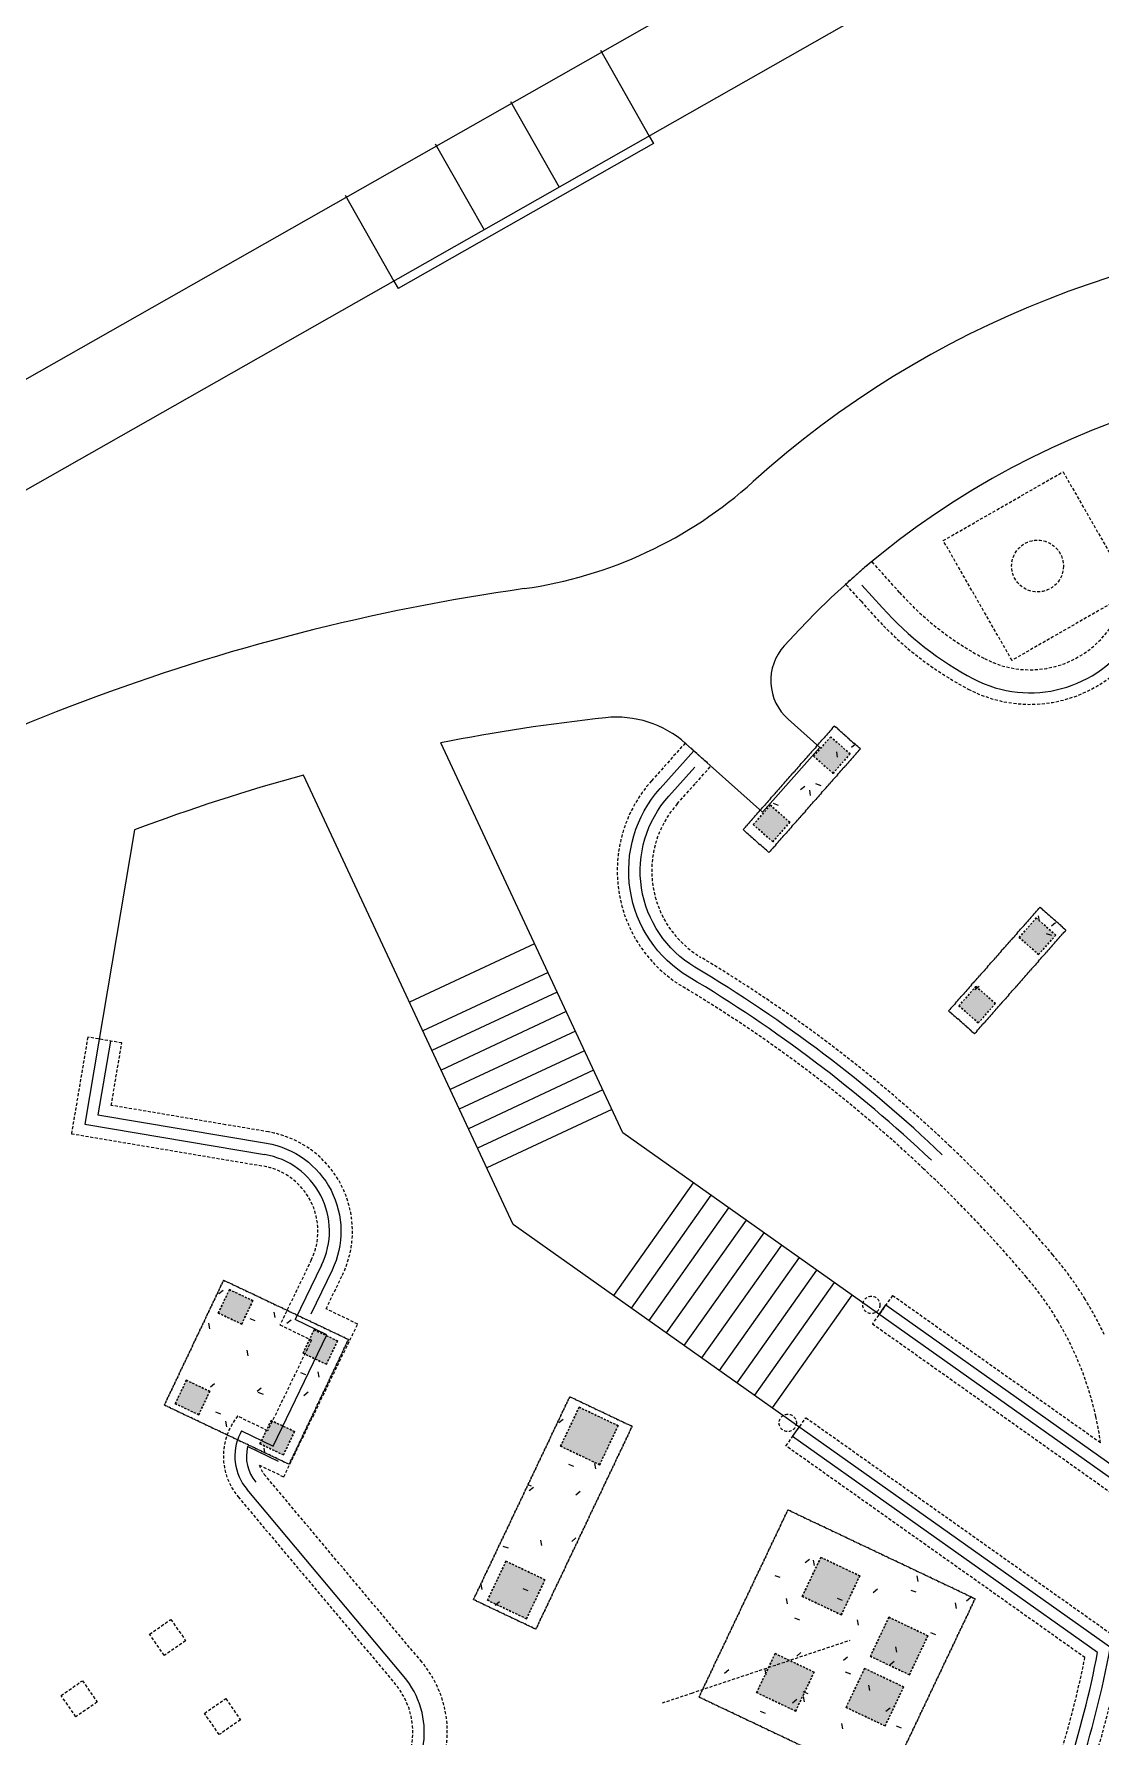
# Model space of a CAD drawing. Header units: feet. Extents: x -128 to 1593, y 35 to 1363.
# Drawn here: x 591.6 to 653.3, y 796.2 to 894.9 of the extents above; entities that cross this region are included whole.
import ezdxf

# ---------------------------------------------------------------- set-up
doc = ezdxf.new("R2010")
doc.units = ezdxf.units.FT
doc.header["$LTSCALE"] = 0.7
doc.header["$MEASUREMENT"] = 0
doc.linetypes.add('Dash', pattern=[0.25, 0.125, -0.125])
doc.linetypes.add('HIDDEN', pattern=[0.375, 0.25, -0.125])
for name, color, linetype in [('L-CURB', 250, 'Continuous'), ('L-FOUNDATION-PLAY', 250, 'HIDDEN'), ('L-FOUNDATION-SPREAD', 250, 'HIDDEN'), ('L-PVMT', 250, 'Continuous'), ('L-STAIR', 250, 'Continuous'), ('S-FNDN', 250, 'Dash')]:
    doc.layers.add(name, color=color, linetype=linetype)

# ---------------------------------------------------------------- blocks, each defined once
blk = doc.blocks.new('Footing-Rectangular - TF8-1201631-L1 - Structural')
at = {"layer": 'S-FNDN', "lineweight": 9}
h = blk.add_hatch(dxfattribs=at)
h.set_pattern_fill('FP_4', color=256, style=0, pattern_type=2)
h.set_pattern_definition([(335.208, (0.9822, -30.082), (7.77729, -1.47737), [0.3168, -5.443, 0.3168, -5.443, -30.72]), (335.208, (0.9822, -30.082), (7.77729, -1.47737), [-11.52, 0.3168, -11.203, 0.3168, -5.443, -13.44]), (335.208, (0.9822, -30.082), (7.77729, -1.47737), [-28.8, 0.3168, -3.523, 0.3168, -9.283]), (95.208, (3.999, -30.418), (-2.6092, 7.47401), [0.3168, -5.443, 0.3168, -5.443, -30.72]), (95.208, (3.999, -30.418), (-2.6092, 7.47401), [-11.52, 0.3168, -11.203, 0.3168, -5.443, -13.44]), (95.208, (3.999, -30.418), (-2.6092, 7.47401), [-28.8, 0.3168, -3.523, 0.3168, -9.283]), (215.208, (6.481, -27.335), (-5.16809, -5.99664), [0.3168, -5.443, 0.3168, -5.443, -30.72]), (215.208, (6.481, -27.335), (-5.16809, -5.99664), [-11.52, 0.3168, -11.203, 0.3168, -5.443, -13.44]), (215.208, (6.481, -27.335), (-5.16809, -5.99664), [-28.8, 0.3168, -3.523, 0.3168, -9.283])])
h.paths.add_polyline_path([(-4, -4), (4, -4), (4, 4), (-4, 4)])
at = {"layer": 'S-FNDN'}
for p, q in [((4, 4), (-4, 4)), ((-4, 4), (-4, -4)), ((-4, -4), (-4, 4)), ((-4, 4), (4, 4)), ((4, -4), (4, 4)), ((4, 4), (4, -4)), ((-4, -4), (4, -4)), ((4, -4), (-4, -4))]:
    blk.add_line(p, q, dxfattribs=at)
blk = doc.blocks.new('Structural Foundations 1 - Structural Foundations 1-1207264-L1 - Structural')
at = {"layer": 'S-FNDN'}
h = blk.add_hatch(color=256, dxfattribs=at)
h.paths.add_polyline_path([(29.477, 31.357), (30.96, 31.587), (30.73, 33.069), (29.248, 32.84)])
h.paths.add_polyline_path([(34.695, 32.164), (36.178, 32.394), (35.948, 33.876), (34.466, 33.647)])
h = blk.add_hatch(color=256, dxfattribs=at)
h.paths.add_polyline_path([(1.689, -12.145), (3.958, -11.097), (2.91, -8.827), (0.64, -9.876)])
h.paths.add_polyline_path([(4.666, -10.77), (6.936, -9.721), (5.887, -7.452), (3.618, -8.5)])
h.paths.add_polyline_path([(-1.741, -8.167), (0.529, -7.118), (-0.52, -4.849), (-2.789, -5.897)])
h.paths.add_polyline_path([(3.861, -5.579), (6.13, -4.531), (5.082, -2.262), (2.812, -3.31)])
h.paths.add_polyline_path([(-10.288, 5.92), (-8.018, 6.968), (-9.067, 9.237), (-11.336, 8.189)])
h.paths.add_polyline_path([(-1.323, 10.06), (0.947, 11.109), (-0.102, 13.378), (-2.371, 12.33)])
h.paths.add_polyline_path([(-15.027, 22.22), (-13.666, 22.849), (-14.295, 24.21), (-15.656, 23.581)])
h.paths.add_polyline_path([(-9.753, 24.656), (-8.391, 25.285), (-9.02, 26.647), (-10.382, 26.018)])
h.paths.add_polyline_path([(-17.304, 27.149), (-15.942, 27.778), (-16.571, 29.14), (-17.933, 28.511)])
h.paths.add_polyline_path([(-12.03, 29.585), (-10.668, 30.214), (-11.297, 31.576), (-12.659, 30.947)])
h = blk.add_hatch(color=256, dxfattribs=at)
h.paths.add_polyline_path([(31.903, 15.674), (33.385, 15.903), (33.156, 17.385), (31.674, 17.156)])
h.paths.add_polyline_path([(37.121, 16.481), (38.603, 16.71), (38.374, 18.192), (36.892, 17.963)])
for p, q in [((35.948, 33.876), (34.466, 33.647)), ((34.466, 33.647), (35.948, 33.876)), ((34.466, 33.647), (34.695, 32.164)), ((34.695, 32.164), (34.466, 33.647)), ((36.178, 32.394), (35.948, 33.876)), ((35.948, 33.876), (36.178, 32.394)), ((30.73, 33.069), (29.248, 32.84)), ((29.248, 32.84), (30.73, 33.069)), ((29.248, 32.84), (29.477, 31.357)), ((29.477, 31.357), (29.248, 32.84)), ((30.96, 31.587), (30.73, 33.069)), ((30.73, 33.069), (30.96, 31.587)), ((-11.297, 31.576), (-12.659, 30.947)), ((-12.659, 30.947), (-11.297, 31.576)), ((-10.668, 30.214), (-11.297, 31.576)), ((-11.297, 31.576), (-10.668, 30.214)), ((29.477, 31.357), (30.96, 31.587)), ((30.96, 31.587), (29.477, 31.357)), ((34.695, 32.164), (36.178, 32.394)), ((36.178, 32.394), (34.695, 32.164)), ((-12.659, 30.947), (-12.03, 29.585)), ((-12.03, 29.585), (-12.659, 30.947)), ((-12.03, 29.585), (-10.668, 30.214)), ((-10.668, 30.214), (-12.03, 29.585)), ((-16.571, 29.14), (-17.933, 28.511)), ((-17.933, 28.511), (-16.571, 29.14)), ((-15.942, 27.778), (-16.571, 29.14)), ((-16.571, 29.14), (-15.942, 27.778)), ((-17.933, 28.511), (-17.304, 27.149)), ((-17.304, 27.149), (-17.933, 28.511)), ((-17.304, 27.149), (-15.942, 27.778)), ((-15.942, 27.778), (-17.304, 27.149)), ((-9.02, 26.647), (-10.382, 26.018)), ((-10.382, 26.018), (-9.02, 26.647)), ((-8.391, 25.285), (-9.02, 26.647)), ((-9.02, 26.647), (-8.391, 25.285)), ((-10.382, 26.018), (-9.753, 24.656)), ((-9.753, 24.656), (-10.382, 26.018)), ((-9.753, 24.656), (-8.391, 25.285)), ((-8.391, 25.285), (-9.753, 24.656)), ((-14.295, 24.21), (-15.656, 23.581)), ((-15.656, 23.581), (-14.295, 24.21)), ((-13.666, 22.849), (-14.295, 24.21)), ((-14.295, 24.21), (-13.666, 22.849)), ((-15.656, 23.581), (-15.027, 22.22)), ((-15.027, 22.22), (-15.656, 23.581)), ((-15.027, 22.22), (-13.666, 22.849)), ((-13.666, 22.849), (-15.027, 22.22)), ((38.374, 18.192), (36.892, 17.963)), ((36.892, 17.963), (38.374, 18.192)), ((36.892, 17.963), (37.121, 16.481)), ((37.121, 16.481), (36.892, 17.963)), ((38.603, 16.71), (38.374, 18.192)), ((38.374, 18.192), (38.603, 16.71)), ((33.156, 17.385), (31.674, 17.156)), ((31.674, 17.156), (33.156, 17.385)), ((31.674, 17.156), (31.903, 15.674)), ((31.903, 15.674), (31.674, 17.156)), ((33.385, 15.903), (33.156, 17.385)), ((33.156, 17.385), (33.385, 15.903)), ((31.903, 15.674), (33.385, 15.903)), ((33.385, 15.903), (31.903, 15.674)), ((37.121, 16.481), (38.603, 16.71)), ((38.603, 16.71), (37.121, 16.481)), ((-0.102, 13.378), (-2.371, 12.33)), ((-2.371, 12.33), (-0.102, 13.378)), ((0.947, 11.109), (-0.102, 13.378)), ((-0.102, 13.378), (0.947, 11.109)), ((-2.371, 12.33), (-1.323, 10.06)), ((-1.323, 10.06), (-2.371, 12.33)), ((-1.323, 10.06), (0.947, 11.109)), ((0.947, 11.109), (-1.323, 10.06)), ((-9.067, 9.237), (-11.336, 8.189)), ((-11.336, 8.189), (-9.067, 9.237)), ((-8.018, 6.968), (-9.067, 9.237)), ((-9.067, 9.237), (-8.018, 6.968)), ((-11.336, 8.189), (-10.288, 5.92)), ((-10.288, 5.92), (-11.336, 8.189)), ((-10.288, 5.92), (-8.018, 6.968)), ((-8.018, 6.968), (-10.288, 5.92)), ((5.082, -2.262), (2.812, -3.31)), ((2.812, -3.31), (5.082, -2.262)), ((6.13, -4.531), (5.082, -2.262)), ((5.082, -2.262), (6.13, -4.531)), ((2.812, -3.31), (3.861, -5.579)), ((3.861, -5.579), (2.812, -3.31)), ((-0.52, -4.849), (-2.789, -5.897)), ((-2.789, -5.897), (-0.52, -4.849)), ((0.529, -7.118), (-0.52, -4.849)), ((-0.52, -4.849), (0.529, -7.118)), ((3.861, -5.579), (6.13, -4.531)), ((6.13, -4.531), (3.861, -5.579)), ((-2.789, -5.897), (-1.741, -8.167)), ((-1.741, -8.167), (-2.789, -5.897)), ((-1.741, -8.167), (0.529, -7.118)), ((0.529, -7.118), (-1.741, -8.167)), ((5.887, -7.452), (3.618, -8.5)), ((3.618, -8.5), (5.887, -7.452)), ((6.936, -9.721), (5.887, -7.452)), ((5.887, -7.452), (6.936, -9.721)), ((2.91, -8.827), (0.64, -9.876)), ((0.64, -9.876), (2.91, -8.827)), ((3.958, -11.097), (2.91, -8.827)), ((2.91, -8.827), (3.958, -11.097)), ((3.618, -8.5), (4.666, -10.77)), ((4.666, -10.77), (3.618, -8.5)), ((4.666, -10.77), (6.936, -9.721)), ((6.936, -9.721), (4.666, -10.77)), ((0.64, -9.876), (1.689, -12.145)), ((1.689, -12.145), (0.64, -9.876)), ((1.689, -12.145), (3.958, -11.097)), ((3.958, -11.097), (1.689, -12.145))]:
    blk.add_line(p, q, dxfattribs=at)

msp = doc.modelspace()

# ---------------------------------------------------------------- hatches: boundary and pattern name
at = {"layer": 'S-FNDN', "lineweight": 9}
h = msp.add_hatch(dxfattribs=at)
h.set_pattern_fill('FP_3', color=256, style=0, pattern_type=2)
h.set_pattern_definition([(39.811, (631.767, 805.1229), (4.67018, 6.39204), [0.3168, -5.443, 0.3168, -5.443, -30.72]), (39.811, (631.767, 805.1229), (4.67018, 6.39204), [-11.52, 0.3168, -11.203, 0.3168, -5.443, -13.44]), (39.811, (631.767, 805.1229), (4.67018, 6.39204), [-28.8, 0.3168, -3.523, 0.3168, -9.283]), (159.811, (633.365, 807.7039), (-7.87076, 0.84847), [0.3168, -5.443, 0.3168, -36.163]), (159.811, (633.365, 807.7039), (-7.87076, 0.84847), [-6.077, -5.443, 0.3168, -11.203, -19.2]), (159.811, (633.365, 807.7039), (-7.87076, 0.84847), [-23.04, 0.3168, -5.443, 0.3168, -13.123]), (159.811, (633.365, 807.7039), (-7.87076, 0.84847), [-29.117, -3.523, 0.3168, -9.283]), (279.811, (631.643, 811.2679), (3.20058, -7.24052), [0.3168, -5.443, 0.3168, -36.163]), (279.811, (631.643, 811.2679), (3.20058, -7.24052), [-6.077, -5.443, 0.3168, -11.203, -19.2]), (279.811, (631.643, 811.2679), (3.20058, -7.24052), [-23.04, 0.3168, -5.443, 0.3168, -13.123]), (279.811, (631.643, 811.2679), (3.20058, -7.24052), [-29.117, -3.523, 0.3168, -9.283])])
h.paths.add_polyline_path([(634.117276, 847.460199), (639.407426, 853.461392), (637.907128, 854.783929), (632.616978, 848.782737)])
at = {"layer": 'S-FNDN'}
h = msp.add_hatch(color=256, dxfattribs=at)
h.paths.add_polyline_path([(634.33313, 848.083127), (635.325033, 849.20835), (634.19981, 850.200254), (633.207906, 849.07503)])
h.paths.add_polyline_path([(637.824595, 852.043875), (638.816498, 853.169098), (637.691274, 854.161002), (636.699371, 853.035778)])
at = {"layer": 'S-FNDN', "lineweight": 9}
h = msp.add_hatch(dxfattribs=at)
h.set_pattern_fill('FP_2', color=256, angle=-41.3967084, style=0, pattern_type=2)
h.set_pattern_definition([(39.8113, (632.0311, 805.3426), (4.67015, 6.39207), [0.3168, -5.443, 0.3168, -5.443, -30.72]), (39.8113, (632.0311, 805.3426), (4.67015, 6.39207), [-11.52, 0.3168, -11.203, 0.3168, -5.443, -13.44]), (39.8113, (632.0311, 805.3426), (4.67015, 6.39207), [-28.8, 0.3168, -3.523, 0.3168, -9.283]), (159.8113, (633.6285, 807.9244), (-7.87077, 0.84843), [0.3168, -5.443, 0.3168, -5.443, -30.72]), (159.8113, (633.6285, 807.9244), (-7.87077, 0.84843), [-11.52, 0.3168, -11.203, 0.3168, -5.443, -13.44]), (159.8113, (633.6285, 807.9244), (-7.87077, 0.84843), [-28.8, 0.3168, -3.523, 0.3168, -9.283]), (279.8113, (631.9076, 811.489), (3.20062, -7.2405), [0.3168, -5.443, 0.3168, -5.443, -30.72]), (279.8113, (631.9076, 811.489), (3.20062, -7.2405), [-11.52, 0.3168, -11.203, 0.3168, -5.443, -13.44]), (279.8113, (631.9076, 811.489), (3.20062, -7.2405), [-28.8, 0.3168, -3.523, 0.3168, -9.283])])
h.paths.add_polyline_path([(646.02223, 836.965786), (651.31238, 842.966979), (649.812082, 844.289516), (644.521932, 838.288324)])
at = {"layer": 'S-FNDN'}
h = msp.add_hatch(color=256, dxfattribs=at)
h.paths.add_polyline_path([(646.238084, 837.588714), (647.229987, 838.713938), (646.104763, 839.705841), (645.11286, 838.580617)])
h.paths.add_polyline_path([(649.729548, 841.549462), (650.721451, 842.674686), (649.596228, 843.666589), (648.604325, 842.541365)])
h = msp.add_hatch(color=256, dxfattribs=at)
h.paths.add_polyline_path([(640.840162, 796.874348), (641.91235, 799.132758), (639.65394, 800.204945), (638.581753, 797.946535)])
h.paths.add_polyline_path([(642.24685, 799.837335), (643.319037, 802.095744), (641.060627, 803.167932), (639.98844, 800.909522)])
h.paths.add_polyline_path([(635.658632, 797.734734), (636.73082, 799.993143), (634.47241, 801.065331), (633.400223, 798.806921)])
h.paths.add_polyline_path([(638.304757, 803.308418), (639.376945, 805.566828), (637.118535, 806.639015), (636.046348, 804.380606)])
h.paths.add_polyline_path([(620.074231, 803.082767), (621.146418, 805.341177), (618.888008, 806.413364), (617.815821, 804.154954)])
h.paths.add_polyline_path([(624.309371, 812.003485), (625.381558, 814.261895), (623.123148, 815.334082), (622.050961, 813.075673)])
h.paths.add_polyline_path([(605.997275, 812.569316), (606.640587, 813.924362), (605.285542, 814.567674), (604.642229, 813.212628)])
h.paths.add_polyline_path([(608.488994, 817.817766), (609.132306, 819.172812), (607.77726, 819.816124), (607.133948, 818.461078)])
h.paths.add_polyline_path([(601.092291, 814.897973), (601.735604, 816.253018), (600.380558, 816.896331), (599.737246, 815.541285)])
h.paths.add_polyline_path([(603.58401, 820.146423), (604.227323, 821.501468), (602.872277, 822.144781), (602.228964, 820.789735)])
at = {"layer": 'S-FNDN', "lineweight": 9}
h = msp.add_hatch(dxfattribs=at)
h.set_pattern_fill('FP_6', color=256, angle=-25.39618138, style=0, pattern_type=2)
h.set_pattern_definition([(39.812, (632.031, 805.3429), (4.67009, 6.39211), [0.3168, -5.443, 0.3168, -5.443, -30.72]), (39.812, (632.031, 805.3429), (4.67009, 6.39211), [-11.52, 0.3168, -11.203, 0.3168, -5.443, -13.44]), (39.812, (632.031, 805.3429), (4.67009, 6.39211), [-28.8, 0.3168, -3.523, 0.3168, -9.283]), (159.812, (633.6284, 807.924), (-7.87077, 0.84836), [0.3168, -5.443, 0.3168, -5.443, -30.72]), (159.812, (633.6284, 807.924), (-7.87077, 0.84836), [-11.52, 0.3168, -11.203, 0.3168, -5.443, -13.44]), (159.812, (633.6284, 807.924), (-7.87077, 0.84836), [-28.8, 0.3168, -3.523, 0.3168, -9.283]), (279.812, (631.9078, 811.4885), (3.20069, -7.24047), [0.3168, -5.443, 0.3168, -5.443, -30.72]), (279.812, (631.9078, 811.4885), (3.20069, -7.24047), [-11.52, 0.3168, -11.203, 0.3168, -5.443, -13.44]), (279.812, (631.9078, 811.4885), (3.20069, -7.24047), [-28.8, 0.3168, -3.523, 0.3168, -9.283])])
h.paths.add_polyline_path([(620.61773, 802.47881), (626.193104, 814.22254), (622.579649, 815.93804), (617.004275, 804.194309)])
h = msp.add_hatch(dxfattribs=at)
h.set_pattern_fill('FP_5', color=256, angle=64.60381862, style=0, pattern_type=2)
h.set_pattern_definition([(39.812, (632.031, 805.343), (4.67009, 6.39211), [0.3168, -5.443, 0.3168, -5.443, -30.72]), (39.812, (632.031, 805.343), (4.67009, 6.39211), [-11.52, 0.3168, -11.203, 0.3168, -5.443, -13.44]), (39.812, (632.031, 805.343), (4.67009, 6.39211), [-28.8, 0.3168, -3.523, 0.3168, -9.283]), (159.812, (633.6283, 807.9241), (-7.87077, 0.84836), [0.3168, -5.443, 0.3168, -5.443, -30.72]), (159.812, (633.6283, 807.9241), (-7.87077, 0.84836), [-11.52, 0.3168, -11.203, 0.3168, -5.443, -13.44]), (159.812, (633.6283, 807.9241), (-7.87077, 0.84836), [-28.8, 0.3168, -3.523, 0.3168, -9.283]), (279.812, (631.9077, 811.4885), (3.20069, -7.24047), [0.3168, -5.443, 0.3168, -5.443, -30.72]), (279.812, (631.9077, 811.4885), (3.20069, -7.24047), [-11.52, 0.3168, -11.203, 0.3168, -5.443, -13.44]), (279.812, (631.9077, 811.4885), (3.20069, -7.24047), [-28.8, 0.3168, -3.523, 0.3168, -9.283])])
h.paths.add_polyline_path([(640.906682, 793.400051), (646.053181, 804.240417), (635.212814, 809.386917), (630.066315, 798.54655)])

# ---------------------------------------------------------------- linework, layer by layer
at = {"layer": 'L-CURB'}
for points in [[(399.69068, 789.660125), (408.157646, 794.438399, 0.414213562), (409.864985, 800.569059), (402.416433, 813.767682), (473.882564, 853.974477), (481.477908, 840.517844, 0.414213562), (484.883893, 839.569549), (500.361376, 848.305523, 0.414213562), (501.30967, 851.711509), (493.690827, 865.209776), (565.101017, 905.515914), (572.709506, 892.035991, 0.412000085), (576.098991, 891.078465, 0.001948303), (586.587289, 896.947785, 0.414078833), (587.535627, 900.353927, 0.000039421), (579.917693, 913.850584), (594.843, 922.277626, 0.407465842), (595.038125, 922.94873), (592.699251, 927.324168)], [(643.525415, 829.633333, 0.05491522), (629.491525, 840.242991, -0.471238237), (627.813006, 851.168906), (629.760435, 853.352404)], [(595.985237, 836.540855), (595.260935, 832.268215), (605.023499, 830.620988, -0.499942024), (608.814477, 823.275462), (607.579774, 820.724405)], [(640.494496, 820.710417), (640.879806, 821.254458), (654.118775, 811.878126, 0.015839658), (654.009637, 813.097879)], [(650.537092, 792.114556, 0.031521799), (651.385483, 794.262373, 0.030939805), (653.148243, 801.128445), (635.485464, 813.637884), (635.870775, 814.181925)], [(605.708309, 812.191319), (603.923778, 813.055026, 0.239663504), (604.401593, 810.99434)]]:
    msp.add_lwpolyline(points, format="xyb", dxfattribs=at)
at = {"layer": 'L-CURB', "elevation": 350.73}
for points in [[(627.182176, 888.953515), (627.429169, 888.51878)], [(612.401189, 880.555754), (612.648182, 880.121019)]]:
    msp.add_lwpolyline(points, dxfattribs=at)
at = {"layer": 'L-CURB'}
msp.add_lwpolyline([(627.429169, 888.51878), (612.648182, 880.121019)], dxfattribs=at)
at = {"layer": 'L-FOUNDATION-PLAY'}
for points in [[(598.248536, 802.188292), (599.479987, 803.044754), (600.336449, 801.813303), (599.104998, 800.956841)], [(593.12547, 798.63696), (594.356921, 799.493423), (595.213384, 798.261972), (593.981932, 797.405509)], [(601.426043, 797.604496), (602.657494, 798.460959), (603.513956, 797.229508), (602.282505, 796.373045)]]:
    msp.add_lwpolyline(points, close=True, dxfattribs=at)
at = {"layer": 'L-FOUNDATION-SPREAD'}
for p, q in [((641.680337, 862.518604), (640.071711, 864.309669)), ((639.450251, 862.008493), (640.192373, 861.182205)), ((629.262855, 853.796091), (627.315474, 851.612647)), ((628.80807, 850.281423), (629.868016, 851.469857)), ((641.265116, 821.798499), (640.109186, 820.166376)), ((653.316296, 813.263403), (641.265116, 821.798499)), ((640.109186, 820.166376), (655.433021, 809.313463))]:
    msp.add_line(p, q, dxfattribs=at)
msp.add_lwpolyline([(648.190969, 858.587856), (644.208418, 865.526105), (651.146667, 869.508655), (655.129217, 862.570406)], close=True, dxfattribs=at)
for points in [[(639.450251, 862.008493), (638.556698, 862.998214, -0.010437544), (640.071711, 864.309669)], [(612.766995, 791.307746, 0.441468027), (614.009778, 800.584577), (604.912217, 811.42295, -0.097435708), (604.601446, 811.986391), (606.01795, 811.300807), (610.300153, 820.148397), (608.470286, 821.034046), (609.414554, 822.985027, 0.499942024), (605.134417, 831.278363), (602.653389, 831.696984), (596.029403, 832.814649), (596.640999, 836.428563), (594.669934, 836.766082), (593.723337, 831.175472), (604.801663, 829.306239, -0.499942024), (607.614324, 823.856332), (605.798751, 820.105121), (607.628618, 819.219472), (605.089026, 813.972342), (603.349286, 814.81437, 0.360267051), (603.380183, 810.137103), (612.477908, 799.298741, -0.441468027), (611.627578, 792.951441)], [(650.066355, 792.479422, 0.0383368), (652.411226, 800.833496), (635.100154, 813.093843), (636.256085, 814.725966), (654.613704, 801.724415, -0.034614099), (652.653966, 793.851608, -0.04018387), (651.443894, 790.93677)]]:
    msp.add_lwpolyline(points, format="xyb", dxfattribs=at)
for points in [[(629.868016, 851.469857), (630.755499, 852.464921), (629.262903, 853.796145)], [(627.946294, 798.20959), (629.645377, 798.777736), (638.823524, 801.846762)]]:
    msp.add_lwpolyline(points, dxfattribs=at)
for centre, radius in [((649.668818, 864.048255), 1.5), ((640.044455, 821.258914), 0.5), ((635.204194, 814.424678), 0.5)]:
    msp.add_circle(centre, radius, dxfattribs=at)
for centre, radius, start, end in [((654.824017, 874.323467), 17.666667, 221.92827425, 242.22365559), ((654.824017, 874.323467), 19.666667, 221.92827425, 242.22365559), ((649.231761, 863.706186), 5.666667, 242.22365583, 327.99426938), ((649.231761, 863.706186), 7.666667, 242.22365559, 327.99426918), ((633.161475, 846.398686), 7.833333, 138.270703, 239.19712792), ((633.161475, 846.398686), 5.833333, 138.270703, 239.19712792), ((588.353956, 771.241941), 81.666667, 46.45987428, 59.19712792), ((588.353956, 771.241941), 79.666667, 46.62411529, 59.19712792), ((588.353956, 771.241941), 81.666667, 40.38598704, 46.45987428), ((588.353956, 771.241941), 79.666667, 40.38598704, 46.62411529), ((634.817461, 810.765893), 20.666667, 31.60872399, 40.38598704), ((634.817461, 810.765893), 18.666667, 30.75488022, 40.38598704), ((634.817463, 810.765894), 20.666665, 25.13074567, 31.60872428), ((634.817461, 810.765893), 18.666667, 12.48600135, 30.75488022), ((634.817461, 810.765893), 18.666667, 7.68895867, 12.48600135)]:
    msp.add_arc(centre, radius, start, end, dxfattribs=at)
at = {"layer": 'L-PVMT'}
for p, q in [((780.325885, 982.38306), (571.268279, 863.607787)), ((639.502777, 862.947715), (640.688361, 861.627671)), ((637.068751, 853.533962), (635.226068, 855.177424)), ((625.655011, 831.220293), (615.118011, 853.811816)), ((629.284945, 853.776486), (633.740691, 849.802473)), ((633.740691, 849.802473), (637.068751, 853.533962)), ((619.301057, 825.917217), (607.162449, 851.942615)), ((597.383147, 848.775859), (594.492136, 831.721843)), ((594.492136, 831.721843), (604.912581, 829.963613)), ((662.458063, 805.154999), (625.655011, 831.220293)), ((654.501647, 800.986846), (619.301057, 825.917217)), ((608.214401, 823.565897), (606.689263, 820.414763)), ((608.51913, 819.529114), (606.689263, 820.414763)), ((605.398667, 813.081831), (608.51913, 819.529114)), ((603.5688, 813.96748), (603.488434, 813.801434)), ((603.5688, 813.96748), (605.398667, 813.081831)), ((612.988529, 799.727356), (603.890968, 810.565729))]:
    msp.add_line(p, q, dxfattribs=at)
for points in [[(802.844779, 1049.194072, -0.414024997), (783.083869, 977.528461), (574.010132, 858.744023)], [(399.936271, 789.224596), (408.403386, 794.002954, 0.414213562), (410.300429, 800.814799), (403.097943, 813.577401), (473.692564, 853.293885), (481.04248, 840.272075, 0.414213562), (485.129662, 839.134121), (500.607145, 847.870095, 0.414213562), (501.745098, 851.957278), (494.372024, 865.020117), (564.911358, 904.834717), (572.274078, 891.790222, 0.412000085), (576.341459, 890.641191, 0.001948303), (586.833159, 896.512413, 0.414078833), (587.971112, 900.599596, 0.000184438), (580.597043, 913.659961), (595.08883, 921.842232, 0.407465842), (595.479079, 923.18444), (593.140112, 927.560053)], [(644.151811, 829.958203, 0.055634045), (629.832916, 840.815614, -0.471238237), (628.310538, 850.725165), (629.814226, 852.41113)]]:
    msp.add_lwpolyline(points, format="xyb", dxfattribs=at)
at = {"layer": 'L-PVMT', "elevation": 350.73}
for points in [[(624.36165, 893.917954), (627.182176, 888.953515)], [(619.141397, 890.960081), (621.965357, 885.989599)], [(614.791187, 888.495187), (617.618008, 883.519669)], [(609.570934, 885.537314), (612.401189, 880.555754)]]:
    msp.add_lwpolyline(points, dxfattribs=at)
at = {"layer": 'L-PVMT'}
for centre, radius, start, end in [((670.72224, 827.369779), 56, 90.6894816, 132.07535413), ((670.72275, 827.370318), 48.000019, 88.7946853, 138.11102177), ((616.443541, 887.493176), 25, 278.04982368, 312.07535413), ((636.748496, 743.921908), 120, 98.04982368, 123.30883374), ((654.824017, 874.323467), 19, 221.92827425, 242.22365559), ((649.231761, 863.706186), 7, 242.22365559, 327.99426918), ((637.222904, 857.416318), 3, 138.11013677, 228.27070299), ((636.740569, 743.918845), 112, 96.20074215, 101.13133216), ((625.291272, 849.298699), 6, 48.27070299, 96.20074215), ((636.740569, 743.918845), 112, 105.31290859, 110.57330948), ((604.163884, 825.526334), 4.5, 334.17317928, 80.42275399), ((606.188779, 812.494476), 3, 154.17317926, 220.00957137), ((1006.900791, 1063.210193), 562, 207.81395683, 236.05602865), ((596.840692, 811.925239), 58, 342.05684606, 349.57017518), ((609.158844, 796.512778), 5, 304.72987011, 40.00957137)]:
    msp.add_arc(centre, radius, start, end, dxfattribs=at)
at = {"layer": 'L-STAIR'}
for points in [[(620.547418, 842.171067), (613.297251, 838.789488)], [(621.322363, 840.50957), (614.072196, 837.127991)], [(621.850735, 839.376731), (614.600568, 835.995152)], [(622.379107, 838.243893), (615.12894, 834.862314)], [(622.907478, 837.111054), (615.657311, 833.729475)], [(623.43585, 835.978216), (616.185683, 832.596637)], [(623.964222, 834.845377), (616.714055, 831.463798)], [(624.492594, 833.712538), (617.242426, 830.330959)], [(625.020965, 832.5797), (617.770798, 829.198121)], [(629.735319, 828.330468), (625.111597, 821.801976)], [(630.755395, 827.608011), (626.131674, 821.07952)], [(631.775472, 826.885555), (627.151751, 820.357063)], [(632.795549, 826.163098), (628.171828, 819.634607)], [(633.815626, 825.440642), (629.191904, 818.91215)], [(634.835703, 824.718185), (630.211981, 818.189694)], [(635.855779, 823.995729), (631.232058, 817.467237)], [(636.875856, 823.273272), (632.252135, 816.744781)], [(637.895933, 822.550816), (633.272212, 816.022324)], [(638.91601, 821.828359), (634.292288, 815.299868)]]:
    msp.add_lwpolyline(points, dxfattribs=at)
at = {"layer": 'S-FNDN'}
for p, q in [((637.907128, 854.783929), (632.616978, 848.782737)), ((632.616978, 848.782737), (637.907128, 854.783929)), ((637.691274, 854.161002), (636.699371, 853.035778)), ((636.699371, 853.035778), (637.691274, 854.161002)), ((638.816498, 853.169098), (637.691274, 854.161002)), ((637.691274, 854.161002), (638.816498, 853.169098)), ((639.407426, 853.461392), (637.907128, 854.783929)), ((637.907128, 854.783929), (639.407426, 853.461392)), ((634.117276, 847.460199), (639.407426, 853.461392)), ((639.407426, 853.461392), (634.117276, 847.460199)), ((637.824595, 852.043875), (638.816498, 853.169098)), ((638.816498, 853.169098), (637.824595, 852.043875)), ((636.699371, 853.035778), (637.824595, 852.043875)), ((637.824595, 852.043875), (636.699371, 853.035778)), ((634.19981, 850.200254), (633.207906, 849.07503)), ((633.207906, 849.07503), (634.19981, 850.200254)), ((635.325033, 849.20835), (634.19981, 850.200254)), ((634.19981, 850.200254), (635.325033, 849.20835)), ((634.33313, 848.083127), (635.325033, 849.20835)), ((635.325033, 849.20835), (634.33313, 848.083127)), ((632.616978, 848.782737), (634.117276, 847.460199)), ((634.117276, 847.460199), (632.616978, 848.782737)), ((633.207906, 849.07503), (634.33313, 848.083127)), ((634.33313, 848.083127), (633.207906, 849.07503)), ((649.812082, 844.289516), (644.521932, 838.288324)), ((644.521932, 838.288324), (649.812082, 844.289516)), ((651.31238, 842.966979), (649.812082, 844.289516)), ((649.812082, 844.289516), (651.31238, 842.966979)), ((649.596228, 843.666589), (648.604325, 842.541365)), ((648.604325, 842.541365), (649.596228, 843.666589)), ((650.721451, 842.674686), (649.596228, 843.666589)), ((649.596228, 843.666589), (650.721451, 842.674686)), ((646.02223, 836.965786), (651.31238, 842.966979)), ((651.31238, 842.966979), (646.02223, 836.965786)), ((648.604325, 842.541365), (649.729548, 841.549462)), ((649.729548, 841.549462), (648.604325, 842.541365)), ((649.729548, 841.549462), (650.721451, 842.674686)), ((650.721451, 842.674686), (649.729548, 841.549462)), ((646.104763, 839.705841), (645.11286, 838.580617)), ((645.11286, 838.580617), (646.104763, 839.705841)), ((647.229987, 838.713938), (646.104763, 839.705841)), ((646.104763, 839.705841), (647.229987, 838.713938)), ((644.521932, 838.288324), (646.02223, 836.965786)), ((646.02223, 836.965786), (644.521932, 838.288324)), ((645.11286, 838.580617), (646.238084, 837.588714)), ((646.238084, 837.588714), (645.11286, 838.580617)), ((646.238084, 837.588714), (647.229987, 838.713938)), ((647.229987, 838.713938), (646.238084, 837.588714)), ((602.872277, 822.144781), (602.228964, 820.789735)), ((602.228964, 820.789735), (602.872277, 822.144781)), ((604.227323, 821.501468), (602.872277, 822.144781)), ((602.872277, 822.144781), (604.227323, 821.501468)), ((602.228964, 820.789735), (603.58401, 820.146423)), ((603.58401, 820.146423), (602.228964, 820.789735)), ((603.58401, 820.146423), (604.227323, 821.501468)), ((604.227323, 821.501468), (603.58401, 820.146423)), ((607.77726, 819.816124), (607.133948, 818.461078)), ((607.133948, 818.461078), (607.77726, 819.816124)), ((609.132306, 819.172812), (607.77726, 819.816124)), ((607.77726, 819.816124), (609.132306, 819.172812)), ((608.488994, 817.817766), (609.132306, 819.172812)), ((609.132306, 819.172812), (608.488994, 817.817766)), ((607.133948, 818.461078), (608.488994, 817.817766)), ((608.488994, 817.817766), (607.133948, 818.461078)), ((600.380558, 816.896331), (599.737246, 815.541285)), ((599.737246, 815.541285), (600.380558, 816.896331)), ((601.735604, 816.253018), (600.380558, 816.896331)), ((600.380558, 816.896331), (601.735604, 816.253018)), ((601.092291, 814.897973), (601.735604, 816.253018)), ((601.735604, 816.253018), (601.092291, 814.897973)), ((622.579649, 815.93804), (617.004275, 804.194309)), ((617.004275, 804.194309), (622.579649, 815.93804)), ((626.193104, 814.22254), (622.579649, 815.93804)), ((622.579649, 815.93804), (626.193104, 814.22254)), ((599.737246, 815.541285), (601.092291, 814.897973)), ((601.092291, 814.897973), (599.737246, 815.541285)), ((623.123148, 815.334082), (622.050961, 813.075673)), ((622.050961, 813.075673), (623.123148, 815.334082)), ((625.381558, 814.261895), (623.123148, 815.334082)), ((623.123148, 815.334082), (625.381558, 814.261895)), ((605.285542, 814.567674), (604.642229, 813.212628)), ((604.642229, 813.212628), (605.285542, 814.567674)), ((606.640587, 813.924362), (605.285542, 814.567674)), ((605.285542, 814.567674), (606.640587, 813.924362)), ((605.997275, 812.569316), (606.640587, 813.924362)), ((606.640587, 813.924362), (605.997275, 812.569316)), ((620.61773, 802.47881), (626.193104, 814.22254)), ((626.193104, 814.22254), (620.61773, 802.47881)), ((624.309371, 812.003485), (625.381558, 814.261895)), ((625.381558, 814.261895), (624.309371, 812.003485)), ((604.642229, 813.212628), (605.997275, 812.569316)), ((605.997275, 812.569316), (604.642229, 813.212628)), ((622.050961, 813.075673), (624.309371, 812.003485)), ((624.309371, 812.003485), (622.050961, 813.075673)), ((635.212814, 809.386917), (630.066315, 798.54655)), ((630.066315, 798.54655), (635.212814, 809.386917)), ((646.053181, 804.240417), (635.212814, 809.386917)), ((635.212814, 809.386917), (646.053181, 804.240417)), ((618.888008, 806.413364), (617.815821, 804.154954)), ((617.815821, 804.154954), (618.888008, 806.413364)), ((621.146418, 805.341177), (618.888008, 806.413364)), ((618.888008, 806.413364), (621.146418, 805.341177)), ((637.118535, 806.639015), (636.046348, 804.380606)), ((636.046348, 804.380606), (637.118535, 806.639015)), ((639.376945, 805.566828), (637.118535, 806.639015)), ((637.118535, 806.639015), (639.376945, 805.566828)), ((620.074231, 803.082767), (621.146418, 805.341177)), ((621.146418, 805.341177), (620.074231, 803.082767)), ((638.304757, 803.308418), (639.376945, 805.566828)), ((639.376945, 805.566828), (638.304757, 803.308418)), ((617.004275, 804.194309), (620.61773, 802.47881)), ((620.61773, 802.47881), (617.004275, 804.194309)), ((617.815821, 804.154954), (620.074231, 803.082767)), ((620.074231, 803.082767), (617.815821, 804.154954)), ((636.046348, 804.380606), (638.304757, 803.308418)), ((638.304757, 803.308418), (636.046348, 804.380606)), ((640.906682, 793.400051), (646.053181, 804.240417)), ((646.053181, 804.240417), (640.906682, 793.400051)), ((641.060627, 803.167932), (639.98844, 800.909522)), ((639.98844, 800.909522), (641.060627, 803.167932)), ((643.319037, 802.095744), (641.060627, 803.167932)), ((641.060627, 803.167932), (643.319037, 802.095744)), ((642.24685, 799.837335), (643.319037, 802.095744)), ((643.319037, 802.095744), (642.24685, 799.837335)), ((634.47241, 801.065331), (633.400223, 798.806921)), ((633.400223, 798.806921), (634.47241, 801.065331)), ((636.73082, 799.993143), (634.47241, 801.065331)), ((634.47241, 801.065331), (636.73082, 799.993143)), ((639.98844, 800.909522), (642.24685, 799.837335)), ((642.24685, 799.837335), (639.98844, 800.909522)), ((635.658632, 797.734734), (636.73082, 799.993143)), ((636.73082, 799.993143), (635.658632, 797.734734)), ((639.65394, 800.204945), (638.581753, 797.946535)), ((638.581753, 797.946535), (639.65394, 800.204945)), ((641.91235, 799.132758), (639.65394, 800.204945)), ((639.65394, 800.204945), (641.91235, 799.132758)), ((640.840162, 796.874348), (641.91235, 799.132758)), ((641.91235, 799.132758), (640.840162, 796.874348)), ((630.066315, 798.54655), (640.906682, 793.400051)), ((640.906682, 793.400051), (630.066315, 798.54655)), ((633.400223, 798.806921), (635.658632, 797.734734)), ((635.658632, 797.734734), (633.400223, 798.806921)), ((638.581753, 797.946535), (640.840162, 796.874348)), ((640.840162, 796.874348), (638.581753, 797.946535))]:
    msp.add_line(p, q, dxfattribs=at)

# ---------------------------------------------------------------- block references
for name, p, rotation in [('Structural Foundations 1 - Structural Foundations 1-1207264-L1 - Structural', (631.76699, 805.12256), 39.81138888888885), ('Structural Foundations 1 - Structural Foundations 1-1207264-L1 - Structural', (631.76699, 805.12256), 39.81138888888885), ('Footing-Rectangular - TF8-1201631-L1 - Structural', (604.434776, 817.357048), 64.60381862242801)]:
    msp.add_blockref(name, p, dxfattribs=dict(at, rotation=rotation))

doc.saveas('drawing.dxf')
